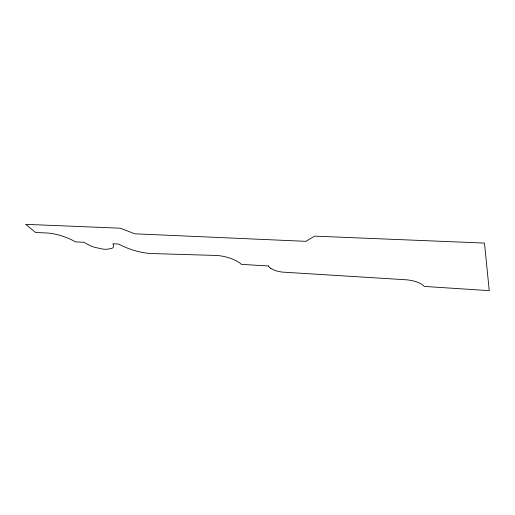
<?xml version="1.0" encoding="UTF-8"?>
<svg xmlns="http://www.w3.org/2000/svg" width="515" height="515" viewBox="0 0 515 515"><rect width="100%" height="100%" fill="white"/><g stroke="black" fill="none" stroke-linecap="round" stroke-linejoin="round"><path stroke-width="0.77" d="M268.379 265.978L241.484 264.375L240.196 263.294A20.819 7.809 14 0 0 217.272 255.485L150.766 253.515A32.336 12.077 16.9 0 1 118.785 244.078L112.856 243.775L113.596 245.462L113.512 246.82A16.989 5.987 17.8 0 1 112.07 248.288L106.966 249.286A19.203 6.772 17.8 0 1 102.775 249.06L94.844 247.361A16.976 5.974 17.8 0 1 89.958 245.571L83.868 242.295L75.377 241.863L73.555 240.833A25.093 8.33 18.4 0 0 48.024 233.057L35.587 232.484L25.75 224.34L120.253 228.197L134.776 233.804L305.891 241.335L314.594 236.14L484.48 243.08L489.25 290.66L424.16 286.411A17.117 6.534 7.9 0 0 406.419 279.806L282.516 272.107A12.238 4.751 12.1 0 1 274.81 270.324A12.315 4.777 12.1 0 1 270.781 268.321M270.806 268.334A12.238 4.751 12.1 0 1 268.405 265.985"/></g></svg>
